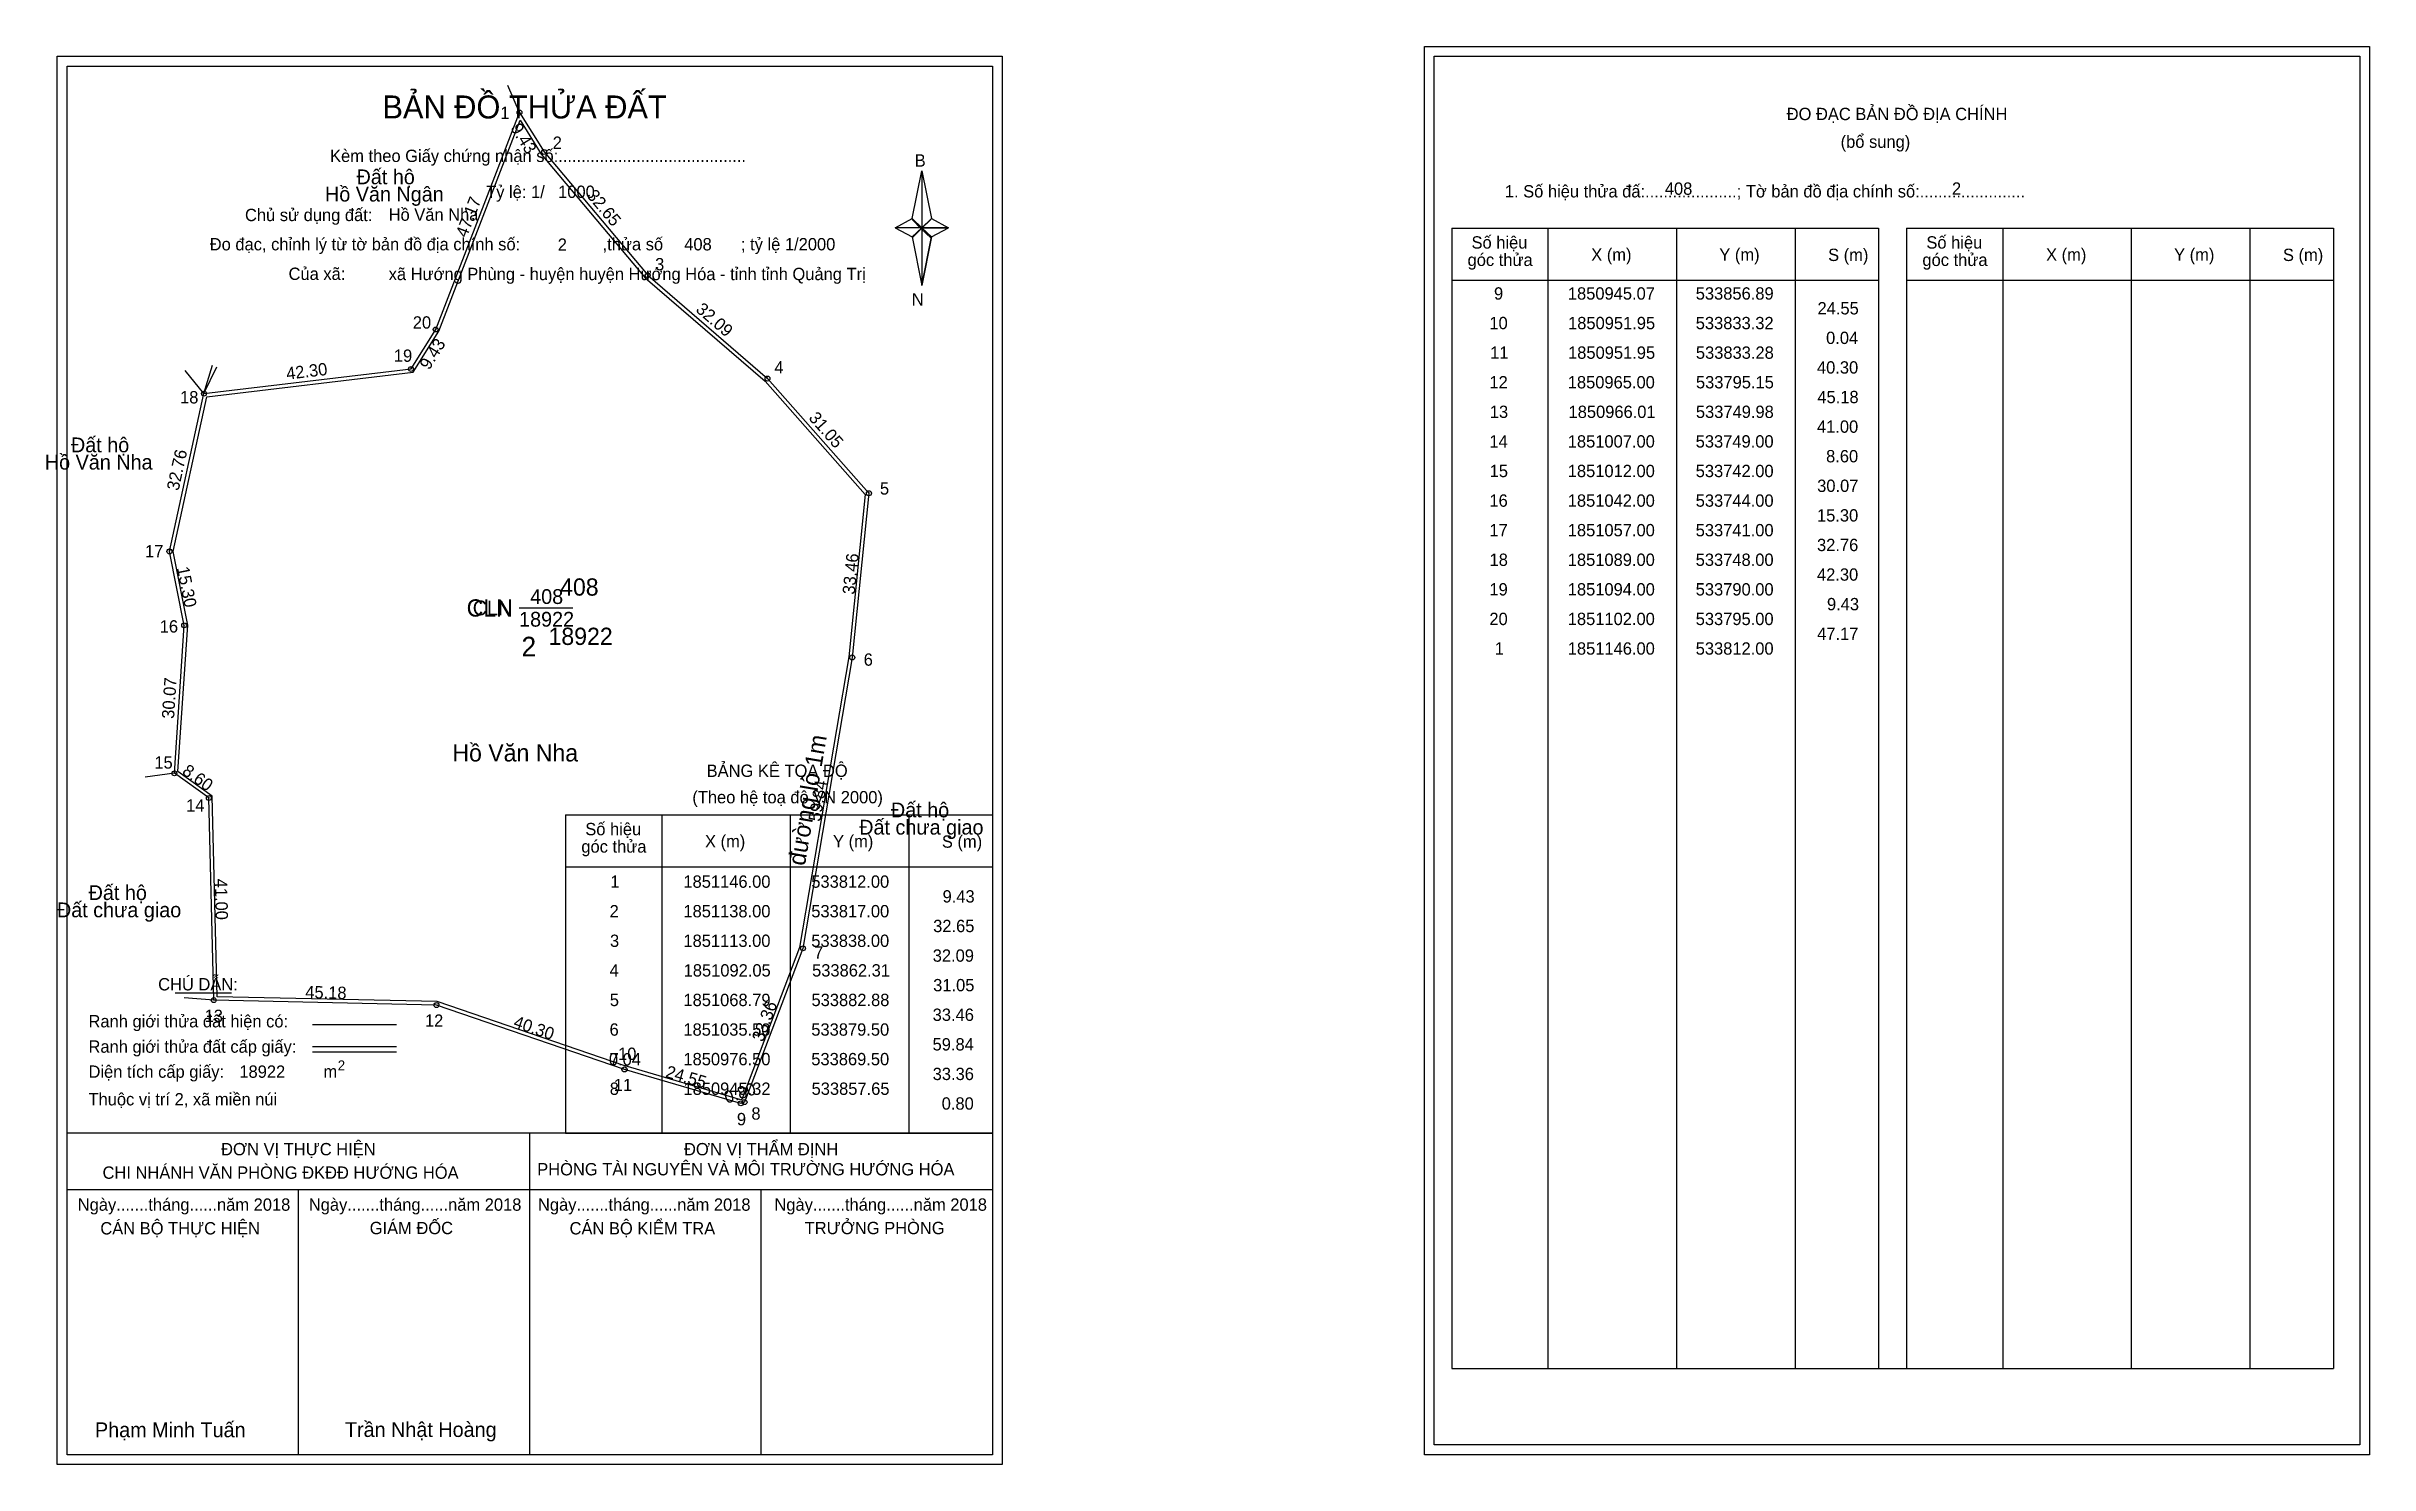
# Model space of a CAD drawing. Extents: x 533716 to 534187, y 1850872 to 1851159.
import ezdxf

# ---------------------------------------------------------------- set-up
doc = ezdxf.new("R2010")
doc.units = 0
for name, color, linetype in [('Level 1', 7, 'Continuous'), ('Level 10', 7, 'Continuous'), ('Level 11', 7, 'Continuous'), ('Level 13', 7, 'Continuous'), ('Level 2', 7, 'Continuous'), ('Level 27', 7, 'Continuous'), ('Level 3', 7, 'Continuous'), ('Level 36', 7, 'Continuous'), ('Level 4', 7, 'Continuous'), ('Level 49', 7, 'Continuous'), ('Level 5', 7, 'Continuous'), ('Level 53', 7, 'Continuous'), ('Level 55', 7, 'Continuous'), ('Level 6', 7, 'Continuous'), ('Level 63', 7, 'Continuous'), ('Level 7', 7, 'Continuous'), ('Level 8', 7, 'Continuous'), ('Level 9', 7, 'Continuous')]:
    doc.layers.add(name, color=color, linetype=linetype)

msp = doc.modelspace()

# ---------------------------------------------------------------- linework, layer by layer
at = {"layer": 'Level 1'}
for p, q in [((533720.24, 1851155.4), (533720.24, 1851155.4)), ((533997.56, 1851157.4), (533997.56, 1851157.4)), ((533891.66, 1851124.52), (533893.63, 1851134.16)), ((533893.63, 1851134.16), (533893.63, 1851122.63)), ((533893.63, 1851134.16), (533895.59, 1851124.52)), ((533888.21, 1851122.63), (533891.66, 1851124.52)), ((533891.66, 1851124.52), (533893.63, 1851122.63)), ((533893.48, 1851122.41), (533891.66, 1851124.3)), ((533893.63, 1851122.63), (533891.66, 1851120.79)), ((533893.48, 1851122.41), (533891.66, 1851120.57)), ((533891.66, 1851120.57), (533893.48, 1851122.41)), ((533895.45, 1851124.3), (533893.48, 1851122.41)), ((533893.48, 1851122.41), (533895.45, 1851124.3)), ((533895.45, 1851120.57), (533893.48, 1851122.41)), ((533895.59, 1851124.52), (533893.63, 1851122.63)), ((533893.63, 1851122.63), (533893.63, 1851110.93)), ((533893.63, 1851122.63), (533899.04, 1851122.63)), ((533893.63, 1851122.63), (533895.59, 1851120.79)), ((533895.59, 1851120.79), (533899.04, 1851122.63)), ((534001.09, 1851122.54), (534087.69, 1851122.54)), ((534020.68, 1850891.28), (534020.68, 1851122.54)), ((534046.75, 1850891.28), (534046.75, 1851122.54)), ((534070.73, 1851122.54), (534070.73, 1850891.28)), ((534087.69, 1851122.54), (534087.69, 1850891.28)), ((534093.35, 1851122.54), (534179.95, 1851122.54)), ((534112.94, 1850891.28), (534112.94, 1851122.54)), ((534139.01, 1850891.28), (534139.01, 1851122.54)), ((534162.98, 1851122.54), (534162.98, 1850891.28)), ((534179.95, 1851122.54), (534179.95, 1850891.28)), ((533891.66, 1851120.79), (533893.63, 1851110.93)), ((533895.59, 1851120.79), (533893.63, 1851110.93)), ((534001.09, 1851112.02), (534087.69, 1851112.02)), ((534093.35, 1851112.02), (534179.95, 1851112.02)), ((533821.33, 1851003.57), (533907.93, 1851003.57)), ((533840.92, 1850939.05), (533840.92, 1851003.57)), ((533866.99, 1850939.05), (533866.99, 1851003.57)), ((533890.96, 1851003.57), (533890.96, 1850939.05)), ((533821.33, 1850993.04), (533907.93, 1850993.04)), ((533742.15, 1850967.46), (533753.56, 1850967.46)), ((533770.02, 1850961.06), (533787.03, 1850961.06)), ((533770.02, 1850956.61), (533787.03, 1850956.61)), ((533770.02, 1850955.52), (533787.03, 1850955.52)), ((533827.06, 1850939.05), (533720.23, 1850939.05)), ((533907.93, 1850939.05), (533803.09, 1850939.05)), ((533814.08, 1850873.82), (533814.08, 1850939.05)), ((533821.33, 1850939.04), (533907.93, 1850939.04)), ((533907.93, 1850927.5), (533720.23, 1850927.5)), ((533767.16, 1850873.82), (533767.16, 1850927.5)), ((533861.01, 1850873.82), (533861.01, 1850927.5)), ((534001.09, 1850891.28), (534179.95, 1850891.28)), ((533907.93, 1850873.82), (533907.93, 1850873.82)), ((534185.26, 1850875.82), (534185.26, 1850875.82))]:
    msp.add_line(p, q, dxfattribs=at)
for points in [[(533891.66, 1851124.52), (533893.63, 1851134.16), (533893.63, 1851122.63)], [(533888.21, 1851122.63), (533891.66, 1851120.79), (533893.63, 1851122.63)], [(533893.63, 1851122.63), (533895.59, 1851124.52), (533899.04, 1851122.63)], [(533893.63, 1851122.63), (533893.63, 1851110.93), (533895.59, 1851120.79)]]:
    msp.add_lwpolyline(points, close=True, dxfattribs=at)
at = {"layer": 'Level 10'}
for p, q in [((533838, 1851113), (533862.31, 1851092.05)), ((533862.31, 1851092.05), (533882.88, 1851068.79)), ((533869.5, 1850976.5), (533857.65, 1850945.32)), ((533833.28, 1850951.95), (533795.15, 1850965))]:
    msp.add_line(p, q, dxfattribs=at)
for points in [[(533749.98, 1850966.01), (533749, 1851007), (533742, 1851012), (533744, 1851042), (533741, 1851057), (533748, 1851089), (533790, 1851094), (533795, 1851102), (533812, 1851146), (533817, 1851138), (533838, 1851113), (533862.31, 1851092.05), (533882.88, 1851068.79), (533879.5, 1851035.5), (533869.5, 1850976.5), (533857.65, 1850945.32), (533856.89, 1850945.07), (533833.32, 1850951.95), (533833.28, 1850951.95), (533795.15, 1850965)], [(533750.66, 1850966.69), (533749.69, 1851007.37), (533742.72, 1851012.34), (533744.7, 1851042.05), (533741.72, 1851056.99), (533748.58, 1851088.36), (533790.42, 1851093.34), (533795.63, 1851101.69), (533812.15, 1851144.44), (533816.43, 1851137.59), (533837.5, 1851112.51), (533861.82, 1851091.55), (533882.15, 1851068.56), (533878.81, 1851035.59), (533868.82, 1850976.68), (533857.11, 1850945.88), (533856.88, 1850945.8), (533833.42, 1850952.65), (533833.4, 1850952.65), (533795.27, 1850965.7)]]:
    msp.add_lwpolyline(points, close=True, dxfattribs=at)
at = {"layer": 'Level 11'}
for centre in [(533812, 1851146), (533817, 1851138), (533838, 1851113), (533795, 1851102), (533790, 1851094), (533748, 1851089), (533862.31, 1851092.05), (533882.88, 1851068.79), (533741, 1851057), (533744, 1851042), (533879.5, 1851035.5), (533742, 1851012), (533749, 1851007), (533869.5, 1850976.5), (533749.98, 1850966.01), (533749.98, 1850966.01), (533795.15, 1850965), (533833.28, 1850951.95), (533833.32, 1850951.95), (533856.89, 1850945.07), (533857.65, 1850945.32)]:
    msp.add_circle(centre, 0.5, dxfattribs=at)
at = {"layer": 'Level 27'}
for p, q in [((533812, 1851146), (533809.63, 1851151.51)), ((533748, 1851089), (533744.22, 1851093.66)), ((533748, 1851089), (533749.74, 1851094.74)), ((533748, 1851089), (533750.59, 1851094.41)), ((533742, 1851012), (533736.05, 1851011.22)), ((533749.98, 1850966.01), (533744, 1850966.48))]:
    msp.add_line(p, q, dxfattribs=at)
at = {"layer": 'Level 3'}
for p, q in [((534001.09, 1851122.54), (534001.09, 1850891.28)), ((534093.35, 1851122.54), (534093.35, 1850891.28)), ((533821.33, 1851003.57), (533821.33, 1850939.05))]:
    msp.add_line(p, q, dxfattribs=at)
at = {"layer": 'Level 63'}
for points in [[(533718.23, 1851157.4), (533909.93, 1851157.4), (533909.93, 1850871.82), (533718.23, 1850871.82)], [(533720.23, 1851155.4), (533907.93, 1851155.4), (533907.93, 1850873.82), (533720.23, 1850873.82)], [(533995.56, 1851159.4), (534187.26, 1851159.4), (534187.26, 1850873.82), (533995.56, 1850873.82)], [(533997.56, 1851157.4), (534185.26, 1851157.4), (534185.26, 1850875.82), (533997.56, 1850875.82)]]:
    msp.add_lwpolyline(points, close=True, dxfattribs=at)
at = {"layer": 'Level 9'}
msp.add_line((533811.91, 1851045.54), (533822.82, 1851045.54), dxfattribs=at)

# ---------------------------------------------------------------- texts
at = {"layer": 'Level 1'}
for s, height, p in [('BẢN ĐỒ THỬA ĐẤT', 4.6657, (533784.2, 1851144.8)), ('ĐO ĐẠC BẢN ĐỒ ĐỊA CHÍNH', 2.5, (534069.04, 1851144.46)), ('(bổ sung)', 2.5, (534079.98, 1851138.84)), ('Kèm theo Giấy chứng nhận số:.........................................', 2.5, (533773.58, 1851135.97)), ('B', 2.5, (533892.17, 1851135.03)), ('1. Số hiệu thửa đấ:....................; Tờ bản đồ địa chính số:.......................', 2.5, (534011.87, 1851128.78)), ('Chủ sử dụng đất:', 2.5, (533756.32, 1851123.98)), ('Đo đạc, chỉnh lý từ tờ bản đồ địa chính số:                  ,thửa số                 ; tỷ lệ 1/2000', 2.5, (533749.17, 1851118.05)), ('góc thửa', 2.5, (534004.31, 1851114.88)), ('Số hiệu', 2.5, (534005.11, 1851118.41)), ('X (m)', 2.5, (534029.39, 1851115.94)), ('Y (m)', 2.5, (534055.37, 1851115.94)), ('S (m)', 2.5, (534077.44, 1851115.89)), ('góc thửa', 2.5, (534096.57, 1851114.88)), ('Số hiệu', 2.5, (534097.37, 1851118.41)), ('X (m)', 2.5, (534121.65, 1851115.94)), ('Y (m)', 2.5, (534147.62, 1851115.94)), ('S (m)', 2.5, (534169.7, 1851115.89)), ('Của xã:', 2.5, (533765.16, 1851112.05)), ('N', 2.5, (533891.57, 1851106.86)), ('BẢNG KÊ TỌA ĐỘ', 2.5, (533849.96, 1851011.27)), ('(Theo hệ toạ độ VN 2000)', 2.5, (533847.06, 1851005.91)), ('Số hiệu', 2.5, (533825.35, 1850999.44)), ('X (m)', 2.5, (533849.63, 1850996.96)), ('Y (m)', 2.5, (533875.6, 1850996.96)), ('S (m)', 2.5, (533897.68, 1850996.91)), ('góc thửa', 2.5, (533824.55, 1850995.91)), ('CHÚ DẪN:', 2.5, (533738.71, 1850967.97)), ('Ranh giới thửa đất hiện có:', 2.5, (533724.58, 1850960.47)), ('Ranh giới thửa đất cấp giấy:', 2.5, (533724.58, 1850955.33)), ('Diện tích cấp giấy:', 2.5, (533724.58, 1850950.25)), ('m', 2.5, (533772.24, 1850950.27)), ('2', 2, (533775.14, 1850951.78)), ('Thuộc vị trí 2, xã miền núi', 2.5, (533724.58, 1850944.65)), ('ĐƠN VỊ THỰC HIỆN', 2.5, (533751.47, 1850934.53)), ('PHÒNG TÀI NGUYÊN VÀ MÔI TRƯỜNG HƯỚNG HÓA', 2.5, (533815.6, 1850930.46)), ('ĐƠN VỊ THẨM ĐỊNH', 2.5, (533845.37, 1850934.53)), ('CHI NHÁNH VĂN PHÒNG ĐKĐĐ HƯỚNG HÓA', 2.5, (533727.43, 1850929.77)), ('Ngày.......tháng......năm 2018', 2.5, (533722.4, 1850923.29)), ('Ngày.......tháng......năm 2018', 2.5, (533769.27, 1850923.29)), ('Ngày.......tháng......năm 2018', 2.5, (533815.75, 1850923.29)), ('Ngày.......tháng......năm 2018', 2.5, (533863.71, 1850923.29)), ('CÁN BỘ THỰC HIỆN', 2.5, (533726.98, 1850918.48)), ('GIÁM ĐỐC', 2.5, (533781.62, 1850918.54)), ('CÁN BỘ KIỂM TRA', 2.5, (533822.16, 1850918.48)), ('TRƯỞNG PHÒNG', 2.5, (533869.85, 1850918.54)), ('Phạm Minh Tuấn', 3, (533725.89, 1850877.36)), ('Trần Nhật Hoàng', 3, (533776.59, 1850877.41))]:
    msp.add_text(s, height=height, dxfattribs=at).set_placement(p)
at = {"layer": 'Level 11'}
msp.add_text('Tỷ lệ: 1/', height=2.5, dxfattribs=at).set_placement((533805.24, 1851128.66))
at = {"layer": 'Level 13'}
for s, p in [('CLN', (533802.52, 1851044.04)), ('408', (533814.17, 1851046.34)), ('18922', (533811.92, 1851041.74))]:
    msp.add_text(s, height=3, dxfattribs=at).set_placement(p)
at = {"layer": 'Level 2'}
msp.add_text('Hồ Văn Nha', height=3.5, dxfattribs=at).set_placement((533798.39, 1851014.4))
at = {"layer": 'Level 3'}
msp.add_text('CLN', height=3.5, dxfattribs=at).set_placement((533801.28, 1851043.78))
at = {"layer": 'Level 36'}
for s, p in [('Hồ Văn Ngân', (533772.55, 1851127.96)), ('Đất hộ', (533778.95, 1851131.46)), ('Đất hộ', (533721.02, 1851077.1)), ('Hồ Văn Nha', (533715.72, 1851073.6)), ('Đất hộ', (533887.34, 1851003.07)), ('Đất chưa giao', (533880.91, 1850999.57)), ('Đất chưa giao', (533718.18, 1850982.8)), ('Đất hộ', (533724.6, 1850986.3))]:
    msp.add_text(s, height=3, dxfattribs=at).set_placement(p)
at = {"layer": 'Level 4'}
msp.add_text('408', height=3.5, dxfattribs=at).set_placement((533820.24, 1851048.03))
at = {"layer": 'Level 49'}
for s, rotation, p in [('9.43', 302.0054, (533810.07, 1851142.86)), ('47.17', 68.8753, (533801.29, 1851120.49)), ('32.65', 310.0303, (533825.52, 1851129.1)), ('32.09', 319.2457, (533847.59, 1851105.79)), ('9.43', 57.9946, (533793.67, 1851093.64)), ('42.30', 6.789, (533764.84, 1851091.81)), ('31.05', 311.488, (533870.52, 1851083.97)), ('32.76', 77.6609, (533742.85, 1851069.18)), ('33.46', 84.2025, (533879.98, 1851048.16)), ('15.30', 281.3099, (533742.48, 1851053.67)), ('30.07', 86.1859, (533741.93, 1851022.99)), ('8.60', 324.4623, (533743.39, 1851011.99)), ('59.84', 80.3803, (533873.03, 1851002.1)), ('41.00', 271.3696, (533750.19, 1850990.61)), ('45.18', 358.7191, (533768.53, 1850966.4)), ('40.30', 341.1065, (533810.6, 1850960.56)), ('33.36', 69.1906, (533861.38, 1850957.38)), ('0.04', 360, (533830.13, 1850952.75)), ('24.55', 343.7277, (533841.46, 1850950.41)), ('0.80', 18.2085, (533854.01, 1850944.97))]:
    msp.add_text(s, height=2.5, rotation=rotation, dxfattribs=at).set_placement(p)
at = {"layer": 'Level 5'}
msp.add_text('18922', height=3.5, dxfattribs=at).set_placement((533817.89, 1851038.03))
at = {"layer": 'Level 53'}
for s, p in [('9', (534009.67, 1851108.06)), ('1850945.07', (534024.65, 1851108.06)), ('533856.89', (534050.59, 1851108.06)), ('10', (534008.73, 1851102.06)), ('1850951.95', (534024.69, 1851102.06)), ('533833.32', (534050.59, 1851102.06)), ('24.55', (534075.29, 1851105.06)), ('11', (534008.89, 1851096.06)), ('1850951.95', (534024.69, 1851096.06)), ('533833.28', (534050.62, 1851096.06)), ('0.04', (534077.03, 1851099.06)), ('40.30', (534075.18, 1851093.06)), ('12', (534008.74, 1851090.06)), ('1850965.00', (534024.63, 1851090.06)), ('533795.15', (534050.63, 1851090.06)), ('45.18', (534075.26, 1851087.06)), ('13', (534008.82, 1851084.06)), ('1850966.01', (534024.79, 1851084.06)), ('533749.98', (534050.62, 1851084.06)), ('14', (534008.73, 1851078.06)), ('1851007.00', (534024.63, 1851078.06)), ('533749.00', (534050.58, 1851078.06)), ('41.00', (534075.18, 1851081.06)), ('8.60', (534077.03, 1851075.06)), ('15', (534008.79, 1851072.06)), ('1851012.00', (534024.63, 1851072.06)), ('533742.00', (534050.58, 1851072.06)), ('30.07', (534075.22, 1851069.06)), ('16', (534008.74, 1851066.06)), ('1851042.00', (534024.63, 1851066.06)), ('533744.00', (534050.58, 1851066.06)), ('15.30', (534075.18, 1851063.06)), ('17', (534008.75, 1851060.06)), ('1851057.00', (534024.63, 1851060.06)), ('533741.00', (534050.58, 1851060.06)), ('18', (534008.77, 1851054.06)), ('1851089.00', (534024.63, 1851054.06)), ('533748.00', (534050.58, 1851054.06)), ('32.76', (534075.19, 1851057.06)), ('42.30', (534075.18, 1851051.06)), ('19', (534008.74, 1851048.06)), ('1851094.00', (534024.63, 1851048.06)), ('533790.00', (534050.58, 1851048.06)), ('9.43', (534077.21, 1851045.06)), ('20', (534008.73, 1851042.06)), ('1851102.00', (534024.63, 1851042.06)), ('533795.00', (534050.58, 1851042.06)), ('1', (534009.81, 1851036.06)), ('1851146.00', (534024.63, 1851036.06)), ('533812.00', (534050.58, 1851036.06)), ('47.17', (534075.22, 1851039.06)), ('1', (533830.43, 1850988.79)), ('1851146.00', (533845.25, 1850988.79)), ('533812.00', (533871.19, 1850988.79)), ('2', (533830.28, 1850982.79)), ('1851138.00', (533845.25, 1850982.79)), ('533817.00', (533871.19, 1850982.79)), ('9.43', (533897.82, 1850985.79)), ('32.65', (533895.91, 1850979.79)), ('3', (533830.36, 1850976.79)), ('1851113.00', (533845.25, 1850976.79)), ('533838.00', (533871.19, 1850976.79)), ('32.09', (533895.82, 1850973.79)), ('4', (533830.27, 1850970.79)), ('1851092.05', (533845.3, 1850970.79)), ('533862.31', (533871.35, 1850970.79)), ('5', (533830.32, 1850964.79)), ('1851068.79', (533845.26, 1850964.79)), ('533882.88', (533871.23, 1850964.79)), ('31.05', (533895.91, 1850967.79)), ('33.46', (533895.81, 1850961.79)), ('6', (533830.27, 1850958.79)), ('1851035.50', (533845.25, 1850958.79)), ('533879.50', (533871.19, 1850958.79)), ('59.84', (533895.79, 1850955.79)), ('7', (533830.28, 1850952.79)), ('1850976.50', (533845.25, 1850952.79)), ('533869.50', (533871.19, 1850952.79)), ('33.36', (533895.81, 1850949.79)), ('8', (533830.31, 1850946.79)), ('1850945.32', (533845.26, 1850946.79)), ('533857.65', (533871.25, 1850946.79)), ('0.80', (533897.64, 1850943.79))]:
    msp.add_text(s, height=2.5, dxfattribs=at).set_placement(p)
at = {"layer": 'Level 55'}
for s, height, p in [('400', 0.11, (533811.88, 1851145.89)), ('400', 0.11, (533811.88, 1851145.89)), ('1', 0.4, (533811.89, 1851146)), ('0', 0.11, (533811.96, 1851145.89)), ('2', 0.4, (533816.86, 1851138)), ('0', 0.11, (533816.96, 1851137.89)), ('3', 0.4, (533837.88, 1851113)), ('0', 0.11, (533837.96, 1851112.89)), ('20', 0.4, (533794.72, 1851102)), ('400', 0.11, (533794.88, 1851101.89)), ('400', 0.11, (533794.88, 1851101.89)), ('19', 0.4, (533789.72, 1851094)), ('400', 0.11, (533789.88, 1851093.89)), ('400', 0.11, (533789.88, 1851093.89)), ('18', 0.4, (533747.72, 1851089)), ('400', 0.11, (533747.88, 1851088.89)), ('400', 0.11, (533747.88, 1851088.89)), ('0', 0.11, (533747.96, 1851088.89)), ('0', 0.11, (533747.96, 1851088.89)), ('4', 0.4, (533862.17, 1851092.05)), ('0', 0.11, (533862.27, 1851091.94)), ('5', 0.4, (533882.75, 1851068.79)), ('0', 0.11, (533882.84, 1851068.68)), ('17', 0.4, (533740.72, 1851057)), ('0', 0.11, (533740.96, 1851056.89)), ('0', 0.11, (533740.96, 1851056.89)), ('16', 0.4, (533743.72, 1851042)), ('0', 0.11, (533743.96, 1851041.89)), ('0', 0.11, (533743.96, 1851041.89)), ('6', 0.4, (533879.36, 1851035.5)), ('0', 0.11, (533879.46, 1851035.39)), ('15', 0.4, (533741.72, 1851012)), ('411', 0.11, (533741.89, 1851011.89)), ('0', 0.11, (533741.96, 1851011.89)), ('0', 0.11, (533741.96, 1851011.89)), ('14', 0.4, (533748.71, 1851007)), ('411', 0.11, (533748.89, 1851006.89)), ('7', 0.4, (533869.37, 1850976.5)), ('0', 0.11, (533869.46, 1850976.39)), ('13', 0.4, (533749.71, 1850966.01)), ('411', 0.11, (533749.87, 1850965.9)), ('0', 0.11, (533749.94, 1850965.9)), ('12', 0.4, (533794.87, 1850965)), ('0', 0.11, (533795.11, 1850964.89)), ('11', 0.4, (533833.02, 1850951.95)), ('10', 0.4, (533833.04, 1850951.95)), ('0', 0.11, (533833.24, 1850951.84)), ('0', 0.11, (533833.28, 1850951.84)), ('9', 0.4, (533856.75, 1850945.07)), ('0', 0.11, (533856.85, 1850944.96)), ('8', 0.4, (533857.52, 1850945.32)), ('0', 0.11, (533857.61, 1850945.21))]:
    msp.add_text(s, height=height, dxfattribs=at).set_placement(p)
at = {"layer": 'Level 6'}
for s, p in [('408', (534044.32, 1851129.32)), ('2', (534102.56, 1851129.34)), ('Hồ Văn Nha', (533785.46, 1851124.05)), ('1000', (533819.84, 1851128.68)), ('2', (533819.76, 1851117.96)), ('408', (533845.42, 1851118.04)), ('xã Hướng Phùng - huyện huyện Hướng Hóa - tỉnh tỉnh Quảng Trị', (533785.47, 1851112.01)), ('18922', (533755.18, 1850950.25))]:
    msp.add_text(s, height=2.5, dxfattribs=at).set_placement(p)
at = {"layer": 'Level 7'}
msp.add_text('2', height=4, dxfattribs=at).set_placement((533812.41, 1851035.69))
at = {"layer": 'Level 8'}
msp.add_text('đường lô 1m', height=3.5, rotation=80.3803, dxfattribs=at).set_placement((533869.88, 1850993.12))
at = {"layer": 'Level 9'}
for s, p in [('1', (533808.1, 1851144.69)), ('2', (533818.74, 1851138.63)), ('3', (533839.51, 1851114)), ('20', (533790.36, 1851102.18)), ('19', (533786.52, 1851095.45)), ('4', (533863.7, 1851093.08)), ('18', (533743.15, 1851087.01)), ('5', (533885.12, 1851068.52)), ('17', (533736.04, 1851055.78)), ('16', (533739.03, 1851040.54)), ('6', (533881.82, 1851033.82)), ('15', (533737.94, 1851012.94)), ('14', (533744.39, 1851004.25)), ('7', (533871.75, 1850974.41)), ('13', (533748.13, 1850961.56)), ('12', (533792.82, 1850960.6)), ('10', (533831.99, 1850953.87)), ('11', (533831.13, 1850947.54)), ('9', (533856.1, 1850940.62)), ('8', (533859.04, 1850941.76))]:
    msp.add_text(s, height=2.5, dxfattribs=at).set_placement(p)

doc.saveas('drawing.dxf')
